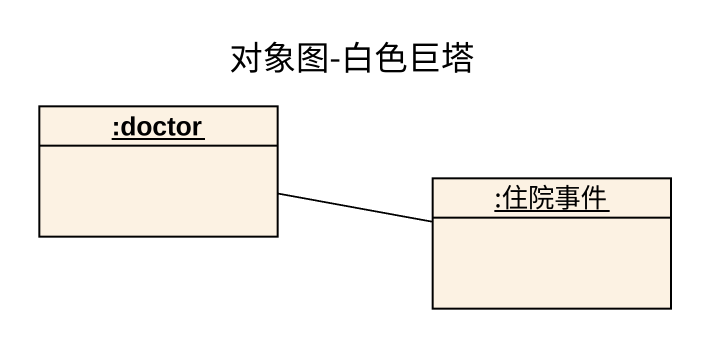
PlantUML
@startuml
title 对象图-白色巨塔
hide circle
hide empty members
object ":doctor" as doctor
object ":住院事件" as 住院事件
doctor -right- 住院事件
@enduml
